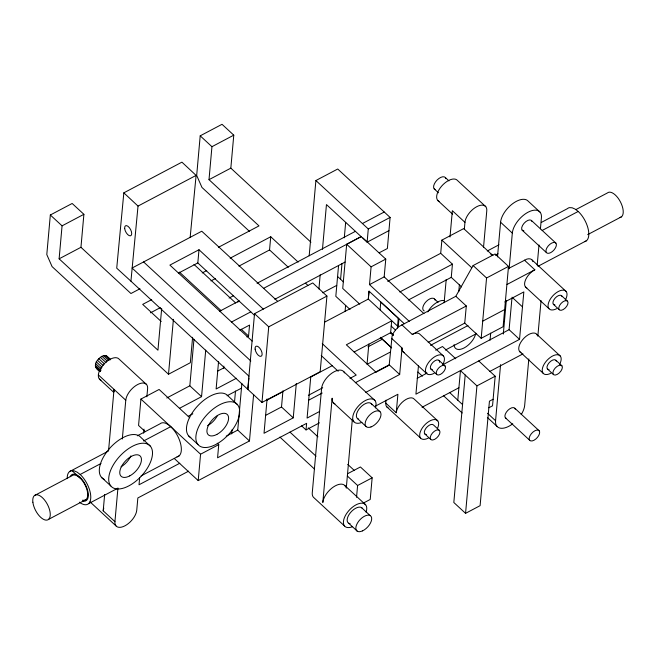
<?xml version="1.0" encoding="UTF-8"?>
<svg xmlns="http://www.w3.org/2000/svg" width="656" height="656" viewBox="0 0 656 656"><rect width="100%" height="100%" fill="white"/><g stroke="black" fill="none" stroke-linecap="round" stroke-linejoin="round"><path stroke-width="0.98" d="M247.771 389.336L254.528 313.683L312.732 282.941L326.934 296.069L320.177 371.731L261.974 402.472L130.929 281.17L138.022 206.074L123.828 192.839L181.917 162.155L196.103 175.398L190.158 237.349L132.069 268.025L248.952 376.15M388.942 230.633L367.13 242.171L368.278 228.952L315.897 180.539L337.725 169.01L390.107 217.423L387.384 248.517L379.25 252.757M346.286 488.162L352.329 419.307M478.732 360.948L495.182 376.232L492.533 405.818L488.851 407.77L480.11 505.661L465.563 513.345L453.821 502.496L465.202 375.011M139.966 288.763L130.946 293.527L80.95 247.304L83.894 214.315L72.16 203.467L50.332 214.996L46.797 254.569L52.078 266.598L168.502 374.248L190.33 362.719L192.602 337.291M161.671 308.492L157.948 350.197L59.122 258.825L62.066 225.844L50.332 214.996M188.6 471.164L137.85 497.97L136.76 510.147A14.047 7.323 -47.2 0 1 124.968 525.8A14.047 7.323 -47.2 0 1 114.931 521.676L103.197 510.819L104.657 494.493M108.568 450.606L114.037 389.377A14.047 7.323 -47.2 0 0 114.177 391.747M114.931 521.676L117.941 487.998M122.311 439.012L125.772 400.234A14.047 7.323 -47.2 0 1 137.571 384.572A14.047 7.323 -47.2 0 1 147.6 388.705L146.878 396.798M189.674 417.724L159.105 389.459L140.917 399.069L138.564 425.457L145.271 431.656M139.654 477.699L139.023 484.776L179.793 463.243M143.631 433.198L143.992 429.155M168.502 374.248L173.405 319.333M310.936 242.212L230.83 168.141L233.774 135.161L222.031 124.304L200.203 135.833L196.677 175.414L201.958 187.436L249.624 231.519M254.487 315.265L197.817 262.925L198.998 249.739L169.896 265.106L252.175 341.104M179.416 408.36L201.564 396.659L189.83 385.81L193.979 339.267M218.415 247.328L258.997 225.902L209.002 179.67L211.945 146.69L200.203 135.833M201.564 396.659L205.722 350.115M319.497 422.825L306.032 429.934L306.614 423.341L198.21 480.602L200.564 454.214L140.917 399.069M218.555 361.677L216.119 388.975L236.406 378.258M223.68 368.147L223.86 366.105M217.259 443.226L218.751 444.612L217.571 457.798L249.469 440.955L253.626 394.436M231.675 433.895L232.035 429.819M234.495 402.276L235.496 391.058M249.469 440.955L237.734 430.098L241.884 383.58M246.869 336.938L248.575 336.028L249.559 325.073L239.85 330.198M247.927 389.221L248.927 378.061M288.337 267.304L269.559 249.944L270.731 236.75L230.158 258.185M261.974 402.472L268.73 326.811L254.528 313.683M267.09 398.914L264.024 433.272L293.248 417.839L296.307 383.481M293.248 417.839L281.506 406.982L282.949 390.812M309.181 255.791L315.897 180.539M310.772 376.708L307.09 418.069L319.661 411.427M318.923 288.984L320.194 274.749M322.465 249.329L326.458 204.582L367.13 242.171M338.553 265.647L335.815 296.323L350.017 309.452M343.318 281.834L340.587 279.251L342.006 263.425M344.293 237.8L345.655 222.54M263.819 288.222L361.349 236.521L346.68 244.27L342.727 288.435L359.75 304.171M345.072 311.477L345.614 305.384M409.262 321.383L369.508 284.622L371.091 266.844L346.68 244.27M404.293 323.752L369.041 291.157L368.336 299.07L398.249 326.729L398.955 318.841L380.775 302.006L380.07 309.927M368.852 344.031L367.04 364.342L390.517 351.952M356.544 497.297L357.602 485.497L347.327 476.002M423.94 313.625L384.178 276.873L385.769 259.095L362.948 237.997M347.573 473.739L360.415 466.965L372.149 477.814L370.222 499.454L363.375 503.07M392.821 334.749L390.623 332.715L391.681 320.841L346.335 344.794L375.863 372.091M365.777 392.378L399.668 374.486L389.221 364.826L392.099 335.954A12.177 6.347 -47.2 0 1 399.324 326.36L455.822 296.291L473.115 265.549L495.059 253.962L508.507 266.393L503.119 326.721L481.184 338.307L464.743 323.113L466.301 305.983L455.822 296.291M397.388 328.025L398.249 318.373M386.048 400.16L385.785 403.079L396.232 412.755L397.897 394.272L375.601 406.048M399.668 374.486L402.03 348.008L391.583 338.332M418.462 365.827L415.92 394.174L519.536 339.365L523.841 291.92L504.808 301.965M461.594 286.91L451.262 277.357L452.435 264.163L440.701 253.306L441.882 240.112L463.702 228.591L492.779 255.471M444.137 302.719L446.211 279.464M450.008 236.988L452.353 210.699L464.956 222.351L464.317 229.493M458.757 291.748L459.397 284.597M462.537 404.572L457.79 400.176L460.455 370.615L476.937 385.867L465.563 513.345M483.505 247.558L486.777 210.822A14.047 7.323 -47.2 0 0 476.748 206.689A14.047 7.323 -47.2 0 0 464.956 222.351M481.184 338.307L486.563 277.988L473.115 265.549M490.057 340.226L490.688 333.158M497.494 256.881L500.585 222.245A18.729 9.766 -47.2 0 1 512.508 203.803A18.729 9.766 -47.2 0 1 528.326 201.302L540.06 212.159M488.851 407.77L489.442 401.177L493.123 399.233M512.754 423.801A18.729 9.766 -47.2 0 1 495.575 420.734L500.577 364.646M503.308 334.052L506.317 300.399M509.138 268.788L512.32 233.093A18.729 9.766 -47.2 0 1 528.047 212.216A18.729 9.766 -47.2 0 1 541.421 217.726L540.429 228.821M528.818 358.93L524.677 405.359A18.729 9.766 -47.2 0 1 521.208 414.584M537.19 265.131L538.994 244.959M519.536 339.365L509.089 329.689L511.942 298.218M537.863 335.921L541.061 300.604M123.828 192.839L116.727 268.165L130.929 281.17M369.041 291.157L368.278 299.095L324.646 322.145M100.13 371.485C95.284 369.394 93.808 364.023 97.457 360.259C99.548 357.733 102.664 354.83 106.206 355.634L109.921 358.906M190.158 237.349L201.753 231.215L277.504 301.17M274.798 299.275L345.089 262.047M399.783 291.986L452.435 264.163M417.183 378.307L427.097 373.067M443.317 364.482L509.089 329.689M422.021 407.286L458.913 387.753M489.835 371.419L522.98 353.879M62.066 225.844L83.894 214.315M211.945 146.69L233.774 135.161M138.022 206.074L196.103 175.398M59.122 258.825L80.95 247.304M209.002 179.67L230.83 168.141M178.416 273.175L197.817 262.925M151.7 299.62L142.688 304.384L161.228 321.522M202.204 272.945L206.706 270.567M150.527 312.814L160.441 307.574M210.945 280.899L215.455 278.521M238.899 266.139L269.559 249.944M362.407 223.54L384.236 212.011M229.083 298.045L233.593 295.659M257.054 283.269L355.388 231.338M368.278 228.952L390.107 217.423M219.645 311.247L239.046 301.006M237.661 302.039L239.465 301.088M231.388 322.096L250.789 311.854M371.091 266.844L385.769 259.095M322.744 292.781L336.717 285.401M268.73 326.811L326.934 296.069M369.508 284.622L384.178 276.873M166.788 397.979L189.83 385.81M217.612 371.132L224.672 367.409M387.68 281.309L440.701 253.306M69.413 471.68L108.355 451.107M137.342 435.797L159.99 423.842A18.729 8.946 62.2 0 1 177.645 435.978A18.729 8.946 62.2 0 1 177.03 456.838M487.277 250.986L498.986 244.795M541.323 222.441L567.44 208.641A18.729 8.946 62.2 0 1 569.547 207.632L572.171 207.788L575.115 209.084L578.198 211.445A18.729 8.946 62.2 0 1 588.309 229.616A18.729 8.946 62.2 0 1 584.488 241.638M34.407 495.592L71.873 475.797A13.907 6.642 62.2 0 1 85.764 486.44A13.907 6.642 62.2 0 1 82.582 500.184M576.148 209.461L607.374 192.971A13.907 6.642 62.2 0 1 620.486 201.982A13.907 6.642 62.2 0 1 620.027 217.472M188.313 416.232L192.815 413.854M227.058 395.765L241.482 388.147M408.426 299.972L451.262 277.357M67.199 478.634A18.729 8.946 62.2 0 1 71.52 470.672L74.136 470.819L77.088 472.123L80.163 474.477L100.999 463.48M143.566 440.996L170.74 426.638M495.321 255.209L498.027 253.782M542.168 230.469L578.198 211.445M486.563 277.988L508.507 266.393M508.244 268.624L526.801 259.12A12.177 6.347 -47.2 0 1 532.951 261.654M354.166 351.969L390.623 332.715M266.664 400.316L282.9 391.739M310.862 376.97L332.51 365.531M367.942 346.819L382.391 339.193M48.626 519.339L86.092 499.552M587.694 234.627L621.593 216.726M88.56 503.669L117.547 488.359M141.097 475.92L179.137 455.83M537.953 266.32L586.595 240.629M401.808 324.761L412.255 334.437L466.301 305.983M507.055 284.458L534.837 269.78L524.39 260.104M226.213 436.183L237.734 430.098M265.565 415.404L281.506 406.982M308.353 395.347L322.727 387.753M200.564 454.214L218.751 444.612M308.779 400.119L322.203 393.034M349.951 378.381L356.216 375.068L322.26 343.67M428.204 342.366L464.743 323.113M355.331 382.719L389.221 364.826M375.847 372.272L389.377 365.121M430.467 345.359L467.982 325.548M482.709 321.161L504.653 309.566M435.658 350.132L442.505 346.516L455.756 358.766M445.367 350.058L476.625 333.551M476.937 385.867L495.182 376.232M357.602 485.497L372.149 477.814M95.866 367.549L100.294 371.476M337.586 276.537L340.587 279.251M390.386 332.444L393.387 335.208M531.606 220.654L555.911 243.122A6.724 3.501 -47.2 0 1 550.753 252.609A6.724 3.501 -47.2 0 1 546.866 247.902A6.724 3.501 -47.2 0 1 555.911 243.122M522.135 230.166L546.44 252.634M485.76 206.648L457.494 180.507A14.047 7.323 -47.2 0 0 441.652 186.107A14.047 7.323 -47.2 0 0 439.258 201.523M500.585 222.245L512.32 233.093M445.399 177.604L448.95 180.884M532.188 260.079L566.12 291.453M561.733 295.856L567.579 301.268A5.945 3.1 -47.2 0 1 563.02 309.665A5.945 3.1 -47.2 0 1 559.576 305.491A5.945 3.1 -47.2 0 1 567.579 301.268M434.19 188.862L438.446 192.798M553.352 304.269L559.207 309.681M437.708 200.383L452.624 214.184M525.497 286.975L548.965 308.673M512.033 297.201L522.479 306.877M441.882 240.112L471.697 267.689M536.797 334.322L560.273 356.019M555.985 360.333L561.913 365.81A6.084 3.173 -47.2 0 1 557.239 374.404A6.084 3.173 -47.2 0 1 553.721 370.14A6.084 3.173 -47.2 0 1 561.913 365.81M547.407 368.943L553.336 374.42M519.65 351.55L543.127 373.248M434.559 299.038L438.11 302.318M514.862 408.286L539.158 430.762A6.724 3.501 -47.2 0 1 534.009 440.25A6.724 3.501 -47.2 0 1 530.114 435.535A6.724 3.501 -47.2 0 1 539.158 430.762M443.538 356.101L420.061 334.396A12.177 6.347 -47.2 0 0 412.255 334.437M505.391 417.798L529.695 440.274M439.151 360.513L445.063 365.974A5.945 3.1 -47.2 0 1 440.496 374.371A5.945 3.1 -47.2 0 1 437.06 370.197A5.945 3.1 -47.2 0 1 445.063 365.974M487.506 413.272L495.575 420.734M391.206 326.122L395.609 330.189M487.4 417.478L496.936 426.302M430.771 368.926L436.683 374.387M390.377 332.313L393.362 335.068M402.915 351.624L426.384 373.33M380.357 337.323L391.616 347.737M417.888 372.026L422.39 376.191M443.407 395.625L462.177 412.977M380.406 337.553L391.566 347.869M270.731 236.75L298.177 262.121M305.614 283.277L307.869 285.36M437.741 420.849L414.264 399.143A12.177 6.347 -47.2 0 0 403.981 400.767A12.177 6.347 -47.2 0 0 396.232 412.755M439.495 430.516A6.248 3.255 -47.2 0 0 431.09 434.961A6.248 3.255 -47.2 0 0 434.698 439.34A6.248 3.255 -47.2 0 0 439.495 430.516L433.567 425.039A6.248 3.255 -47.2 0 0 426.015 428.163A6.248 3.255 -47.2 0 0 426.4 434.551M424.768 433.878L430.697 439.364M386.663 406.704L420.594 438.077M343.785 371.69L374.937 400.496M321.202 355.544L338.176 371.247M371.198 403.538L379.972 411.656M198.998 249.739L263.327 309.148M193.987 264.417L235.734 303.023M357.397 418.495L366.171 426.605M333.232 402.653L353.83 421.701M179.441 272.101L221.187 310.706M241.244 329.246L248.575 336.028M143.59 261.941L250.838 360.997M308.246 427.868L317.939 436.83M347.737 464.382L354.445 470.582M301.629 425.867L306.032 429.934M289.968 432.115L316.053 456.223M345.023 485.735L365.63 504.784M361.472 507.539L370.156 515.575M279.915 437.101L314.421 468.999M237.546 404.736A28.101 14.645 -47.2 0 0 199.736 424.703A28.101 14.645 -47.2 0 0 215.988 444.407A28.101 14.645 -47.2 0 0 237.546 404.736L228.157 396.052A28.101 14.645 -47.2 0 0 197.087 406.564A28.101 14.645 -47.2 0 0 190.798 437.65M348.68 523.234L357.372 531.262M344.523 525.989L313.363 497.182A14.981 7.815 -47.2 0 1 312.281 492.73L321.596 388.442A14.981 7.815 -47.2 0 1 332.141 372.969A14.981 7.815 -47.2 0 1 344.498 372.911M146.575 384.531L119.179 359.193A14.047 7.323 -47.2 0 0 103.336 364.793A14.047 7.323 -47.2 0 0 100.942 380.201M106.206 355.634L110.462 359.57M107.584 357.307L109.716 359.275M105.009 355.421L109.97 360.013M103.566 355.65L108.527 360.242M188.584 435.814L197.973 444.489M101.975 356.306L106.944 360.898M100.36 357.34L106.034 362.588M98.818 358.693L104.493 363.941M97.457 360.259L103.131 365.507M96.366 361.94L102.049 367.188M95.628 363.621L101.311 368.869M95.292 365.179L100.967 370.427M95.374 366.524L100.335 371.116M98.367 374.896L125.772 400.234M99.392 379.07L113.562 392.173M174.348 458.544L198.21 480.602M150.388 446.219A28.101 14.645 -47.2 0 0 112.586 466.186A28.101 14.645 -47.2 0 0 128.838 485.883A28.101 14.645 -47.2 0 0 150.388 446.219L140.999 437.536A28.101 14.645 -47.2 0 0 109.331 448.729A28.101 14.645 -47.2 0 0 104.534 479.561M101.434 477.289L110.823 485.973M72.103 470.705L79.86 477.88M90.036 501.881L115.956 525.85M449.655 392.55L457.79 400.176M385.785 403.079L385.908 405.137A12.177 6.347 -47.2 0 0 388.008 407.688M130.864 455.887A13.907 7.249 -47.2 0 1 121.048 466.818M217.284 415.888A13.907 7.249 -47.2 0 1 207.493 425.728M80.163 474.477A18.729 8.946 62.2 0 1 90.774 497.642A18.729 8.946 62.2 0 1 79.351 502.168M82.828 501.028A14.842 7.093 62.2 0 0 87.937 491.615A14.842 7.093 62.2 0 0 77.482 475.346L75.145 474.321A14.842 7.093 62.2 0 0 70.241 476.658M490.442 253.806A18.729 8.946 62.2 0 1 492.754 255.487M506.137 418.348A6.724 3.501 -47.2 0 1 507.883 410.328A6.724 3.501 -47.2 0 1 515.28 409.155M523.898 230.887A6.724 3.501 -47.2 0 1 524.029 223.327A6.724 3.501 -47.2 0 1 532.024 221.515M352.625 526.653A14.981 7.815 -47.2 0 1 343.777 519.609A14.981 7.815 -47.2 0 1 358.52 503.751A14.981 7.815 -47.2 0 1 366.081 512.18M434.198 373.289A12.177 6.347 -47.2 0 1 425.777 368.147A12.177 6.347 -47.2 0 1 438.913 354.953A12.177 6.347 -47.2 0 1 442.767 364.679M404.26 352.608A12.177 6.347 -47.2 0 1 402.03 348.008M432.329 369.566A5.945 3.1 -47.2 0 1 432.976 362.309A5.945 3.1 -47.2 0 1 439.577 362.276M550.933 373.215A12.177 6.347 -47.2 0 1 542.512 368.065A12.177 6.347 -47.2 0 1 555.648 354.871A12.177 6.347 -47.2 0 1 559.502 364.597M520.995 352.526A12.177 6.347 -47.2 0 1 524.16 338.004A12.177 6.347 -47.2 0 1 537.559 335.888M350.115 523.66A10.176 5.305 -47.2 0 1 350.386 512.705A10.176 5.305 -47.2 0 1 362.465 508.507M358.643 419.168A10.176 5.305 -47.2 0 1 360.39 407.425A10.176 5.305 -47.2 0 1 371.977 404.727M345.728 486.949A14.981 7.815 -47.2 0 0 333.379 487.006A14.981 7.815 -47.2 0 0 322.826 502.48L332.141 398.2A14.981 7.815 -47.2 0 0 334.888 403.866M526.842 287.951A12.177 6.347 -47.2 0 1 525.62 279.694A12.177 6.347 -47.2 0 1 534.837 269.78M361.932 422.366A14.981 7.815 -47.2 0 1 353.084 415.322A14.981 7.815 -47.2 0 1 367.827 399.463A14.981 7.815 -47.2 0 1 375.388 407.893M428.401 438.036A12.177 6.347 -47.2 0 1 419.922 433.157A12.177 6.347 -47.2 0 1 432.616 419.815A12.177 6.347 -47.2 0 1 437.413 428.557M548.998 369.599A6.084 3.173 -47.2 0 1 549.121 362.76A6.084 3.173 -47.2 0 1 556.362 361.112M554.91 304.909A5.945 3.1 -47.2 0 1 555.025 298.226A5.945 3.1 -47.2 0 1 562.102 296.619M556.78 308.64A12.177 6.347 -47.2 0 1 548.359 303.49A12.177 6.347 -47.2 0 1 561.495 290.296A12.177 6.347 -47.2 0 1 565.349 300.022M435.067 189.51A7.962 4.149 -47.2 0 1 437.134 180.006A7.962 4.149 -47.2 0 1 445.9 178.629M424.227 310.944A7.962 4.149 -47.2 0 1 426.293 301.448A7.962 4.149 -47.2 0 1 435.059 300.063M475.821 333.141A14.047 7.323 -47.2 0 1 464.145 347.918A14.047 7.323 -47.2 0 1 454.083 344.63M103.197 510.819A14.047 7.323 -47.2 0 1 103.796 508.064M427.753 311.936A14.047 7.323 -47.2 0 1 444.456 300.604M32.874 502.217A13.907 6.642 62.2 0 0 47.06 520.085A13.907 6.642 62.2 0 0 44.616 500.085A13.907 6.642 62.2 0 0 32.874 502.217M129.732 475.895A13.907 7.249 -47.2 0 0 140.4 456.256A13.907 7.249 -47.2 0 0 121.688 466.137A13.907 7.249 -47.2 0 0 129.732 475.895M216.882 434.411A13.907 7.249 -47.2 0 0 227.55 414.772A13.907 7.249 -47.2 0 0 208.838 424.662A13.907 7.249 -47.2 0 0 216.882 434.411M255.11 349.14A5.617 2.681 62.2 0 0 260.842 356.364A5.617 2.681 62.2 0 0 259.858 348.279A5.617 2.681 62.2 0 0 255.11 349.14M124.689 228.608A5.617 2.681 62.2 0 0 130.421 235.832A5.617 2.681 62.2 0 0 129.429 227.747A5.617 2.681 62.2 0 0 124.689 228.608M370.952 426.958A10.176 5.305 -47.2 0 0 380.751 412.837A10.176 5.305 -47.2 0 0 367.516 417.593A10.176 5.305 -47.2 0 0 370.952 426.958M362.555 530.868A10.176 5.305 -47.2 0 0 371.157 516.534A10.176 5.305 -47.2 0 0 357.577 522.857A10.176 5.305 -47.2 0 0 362.555 530.868"/></g></svg>
